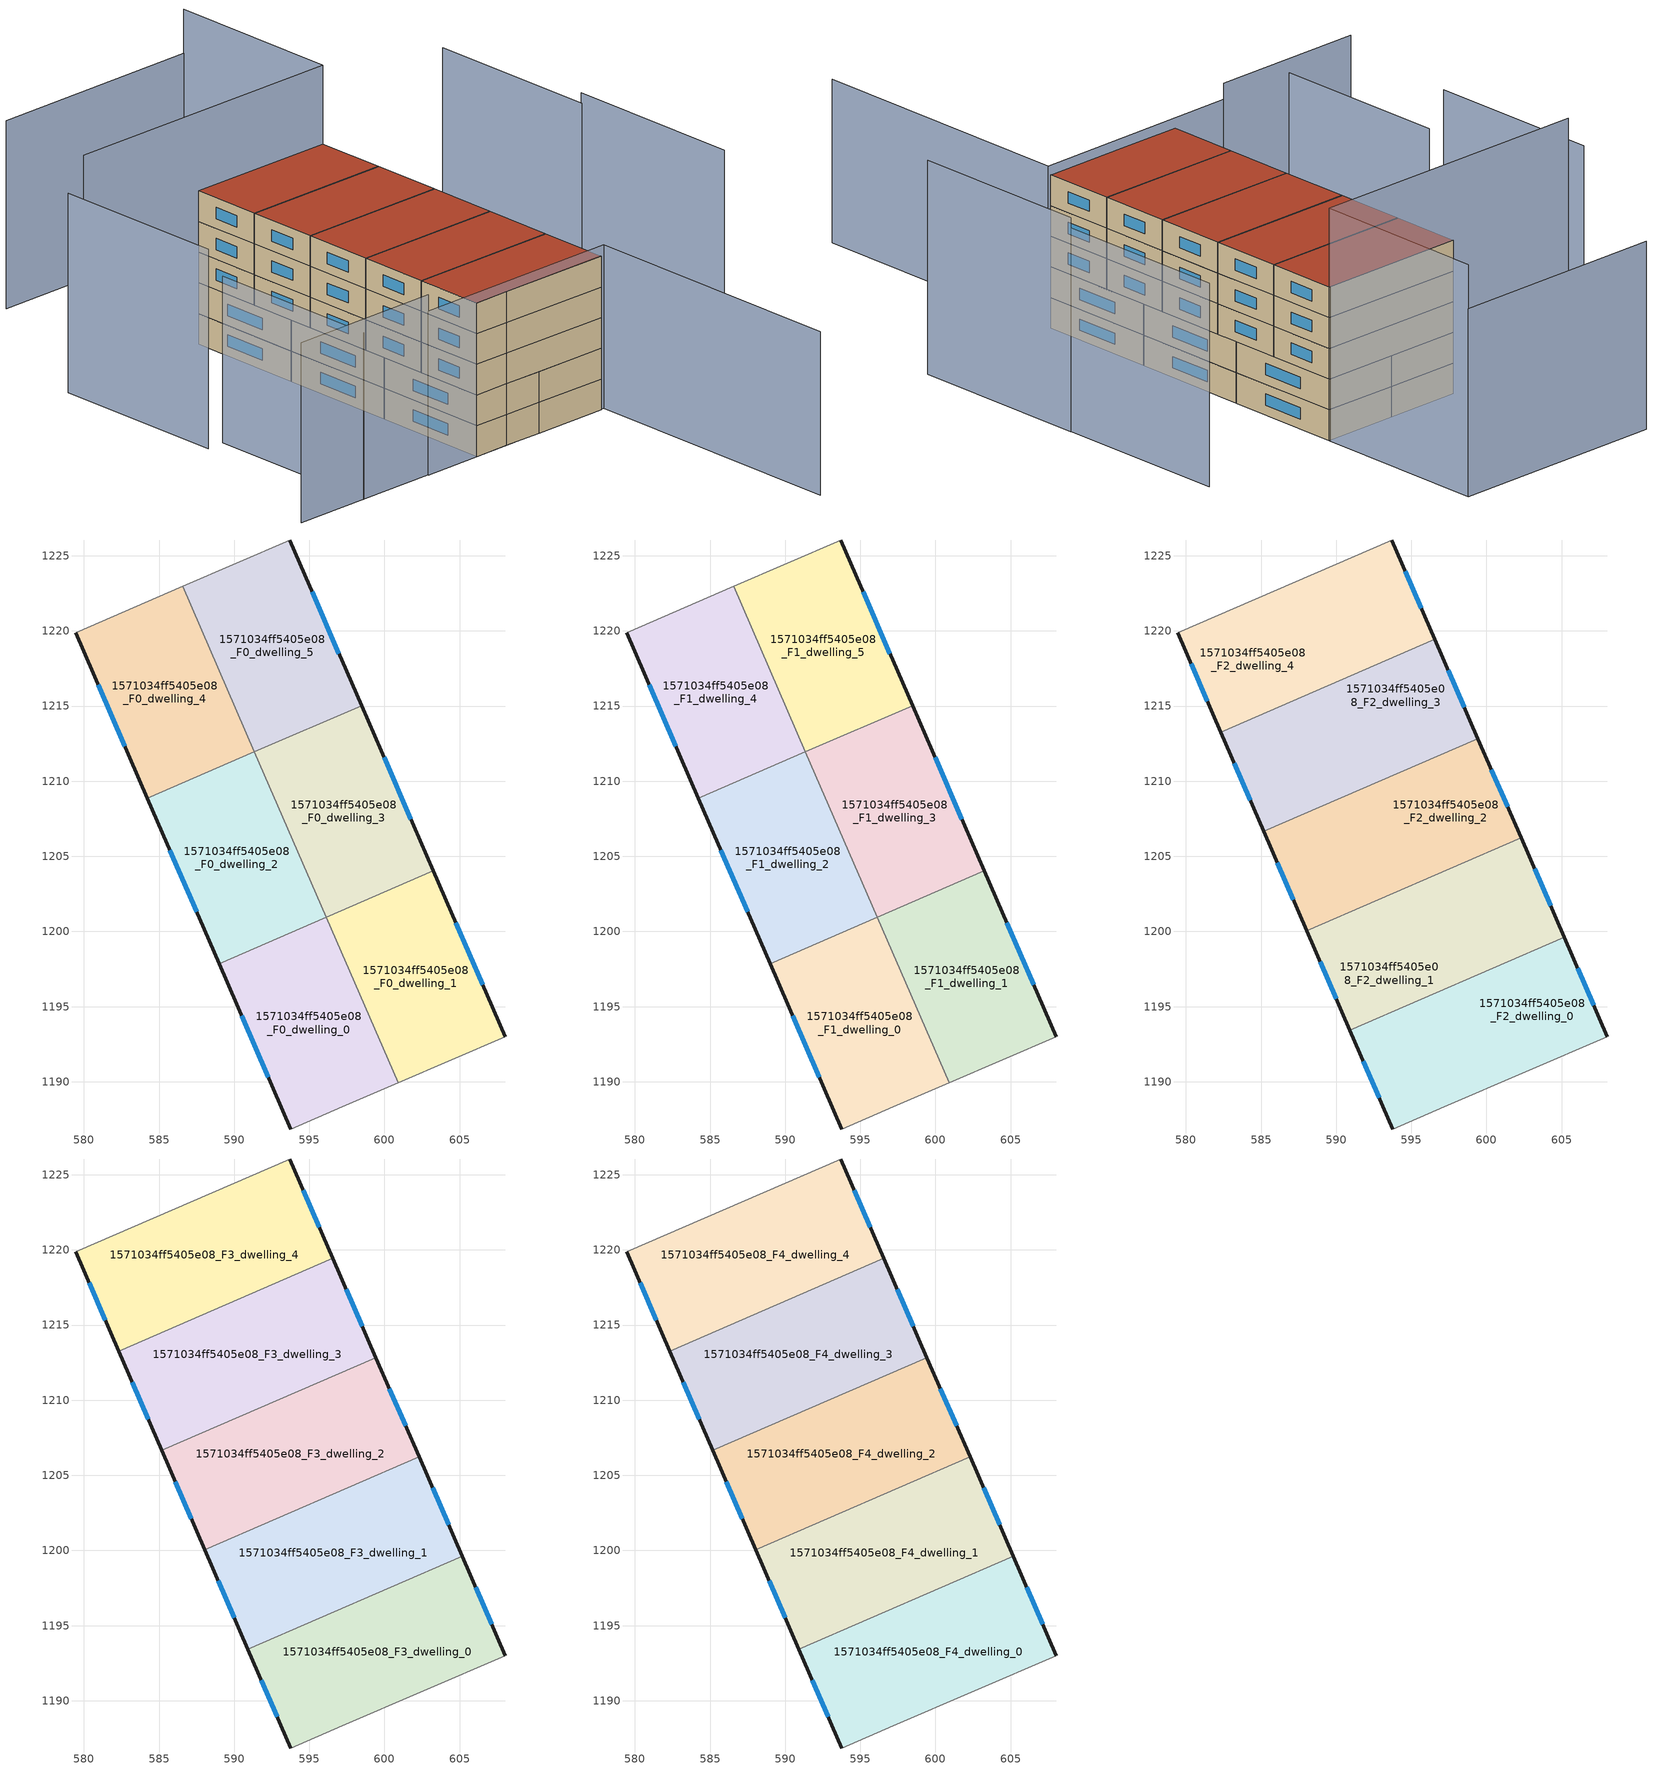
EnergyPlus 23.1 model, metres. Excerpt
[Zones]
1571034ff5405e08_F0_dwelling_0
 floor ground (EU_floor_Construction): 596.14,1200.94 600.91,1189.94 597.18,1188.33 593.77,1186.86 589,1197.84 z0
 wall outside (EU_wall_Construction): 589,1197.84 593.77,1186.86 z0:3
 wall to 1571034ff5405e08_F0_dwelling_1 (EU_wall_Construction): 600.91,1189.94 596.14,1200.94 z0:3
 wall adiabatic (EU_wall_Construction): 593.77,1186.86 597.18,1188.33 600.91,1189.94 z0:3
 wall to 1571034ff5405e08_F0_dwelling_2 (EU_wall_Construction): 596.13,1200.94 589,1197.84 z0:3
 wall to 1571034ff5405e08_F0_dwelling_3 (EU_wall_Construction): 596.14,1200.94 596.13,1200.94 z0:3
 window (EU_Window_Construction): 590.49,1194.4 592.27,1190.3 z0.94:2.06
1571034ff5405e08_F0_dwelling_1
 floor ground (EU_floor_Construction): 603.26,1204.03 608.05,1193 600.91,1189.94 596.14,1200.94 z0
 wall outside (EU_wall_Construction): 608.05,1193 603.26,1204.03 z0:3
 wall adiabatic (EU_wall_Construction): 600.91,1189.94 608.05,1193 z0:3
 wall to 1571034ff5405e08_F0_dwelling_3 (EU_wall_Construction): 603.26,1204.03 596.14,1200.94 z0:3
 window (EU_Window_Construction): 606.55,1196.46 604.76,1200.57 z0.94:2.06
1571034ff5405e08_F0_dwelling_2
 floor ground (EU_floor_Construction): 591.35,1211.95 596.13,1200.94 589,1197.84 584.22,1208.86 z0
 wall outside (EU_wall_Construction): 584.22,1208.86 589,1197.84 z0:3
 wall to 1571034ff5405e08_F0_dwelling_3 (EU_wall_Construction): 596.13,1200.94 591.35,1211.95 z0:3
 wall to 1571034ff5405e08_F0_dwelling_4 (EU_wall_Construction): 591.35,1211.95 584.22,1208.86 z0:3
 window (EU_Window_Construction): 585.72,1205.41 587.5,1201.3 z0.94:2.06
1571034ff5405e08_F0_dwelling_3
 floor ground (EU_floor_Construction): 598.47,1215.04 603.26,1204.03 596.13,1200.94 591.35,1211.95 z0
 wall outside (EU_wall_Construction): 603.26,1204.03 598.47,1215.04 z0:3
 wall to 1571034ff5405e08_F0_dwelling_5 (EU_wall_Construction): 598.47,1215.04 591.35,1211.95 z0:3
 window (EU_Window_Construction): 601.76,1207.48 599.97,1211.59 z0.94:2.06
1571034ff5405e08_F0_dwelling_4
 floor ground (EU_floor_Construction): 586.57,1222.97 591.35,1211.95 584.22,1208.86 579.44,1219.88 z0
 wall outside (EU_wall_Construction): 579.44,1219.88 584.22,1208.86 z0:3
 wall adiabatic (EU_wall_Construction): 586.57,1222.97 579.44,1219.88 z0:3
 wall to 1571034ff5405e08_F0_dwelling_5 (EU_wall_Construction): 591.35,1211.95 586.57,1222.97 z0:3
 window (EU_Window_Construction): 580.94,1216.42 582.72,1212.31 z0.94:2.06
1571034ff5405e08_F0_dwelling_5
 floor ground (EU_floor_Construction): 593.69,1226.05 598.47,1215.04 591.35,1211.95 586.57,1222.97 z0
 wall outside (EU_wall_Construction): 598.47,1215.04 593.69,1226.05 z0:3
 wall adiabatic (EU_wall_Construction): 593.69,1226.05 586.57,1222.97 z0:3
 window (EU_Window_Construction): 596.97,1218.49 595.19,1222.6 z0.94:2.06
1571034ff5405e08_F1_dwelling_0
 floor to 1571034ff5405e08_F0_dwelling_0 (EU_floor_Construction): 596.14,1200.94 600.91,1189.94 597.18,1188.33 593.77,1186.86 589,1197.84 z3
 wall outside (EU_wall_Construction): 589,1197.84 593.77,1186.86 z3:6
 wall to 1571034ff5405e08_F1_dwelling_1 (EU_wall_Construction): 600.91,1189.94 596.14,1200.94 z3:6
 wall adiabatic (EU_wall_Construction): 593.77,1186.86 597.18,1188.33 600.91,1189.94 z3:6
 wall to 1571034ff5405e08_F1_dwelling_2 (EU_wall_Construction): 596.13,1200.94 589,1197.84 z3:6
 wall to 1571034ff5405e08_F1_dwelling_3 (EU_wall_Construction): 596.14,1200.94 596.13,1200.94 z3:6
 window (EU_Window_Construction): 590.49,1194.4 592.27,1190.3 z3.94:5.06
1571034ff5405e08_F1_dwelling_1
 floor to 1571034ff5405e08_F0_dwelling_1 (EU_floor_Construction): 603.26,1204.03 608.05,1193 600.91,1189.94 596.14,1200.94 z3
 wall outside (EU_wall_Construction): 608.05,1193 603.26,1204.03 z3:6
 wall adiabatic (EU_wall_Construction): 600.91,1189.94 608.05,1193 z3:6
 wall to 1571034ff5405e08_F1_dwelling_3 (EU_wall_Construction): 603.26,1204.03 596.14,1200.94 z3:6
 window (EU_Window_Construction): 606.55,1196.46 604.76,1200.57 z3.94:5.06
1571034ff5405e08_F1_dwelling_2
 floor to 1571034ff5405e08_F0_dwelling_2 (EU_floor_Construction): 591.35,1211.95 596.13,1200.94 589,1197.84 584.22,1208.86 z3
 wall outside (EU_wall_Construction): 584.22,1208.86 589,1197.84 z3:6
 wall to 1571034ff5405e08_F1_dwelling_3 (EU_wall_Construction): 596.13,1200.94 591.35,1211.95 z3:6
 wall to 1571034ff5405e08_F1_dwelling_4 (EU_wall_Construction): 591.35,1211.95 584.22,1208.86 z3:6
 window (EU_Window_Construction): 585.72,1205.41 587.5,1201.3 z3.94:5.06
1571034ff5405e08_F1_dwelling_3
 floor to 1571034ff5405e08_F0_dwelling_3 (EU_floor_Construction): 598.47,1215.04 603.26,1204.03 596.13,1200.94 591.35,1211.95 z3
 wall outside (EU_wall_Construction): 603.26,1204.03 598.47,1215.04 z3:6
 wall to 1571034ff5405e08_F1_dwelling_5 (EU_wall_Construction): 598.47,1215.04 591.35,1211.95 z3:6
 window (EU_Window_Construction): 601.76,1207.48 599.97,1211.59 z3.94:5.06
1571034ff5405e08_F1_dwelling_4
 floor to 1571034ff5405e08_F0_dwelling_4 (EU_floor_Construction): 586.57,1222.97 591.35,1211.95 584.22,1208.86 579.44,1219.88 z3
 wall outside (EU_wall_Construction): 579.44,1219.88 584.22,1208.86 z3:6
 wall adiabatic (EU_wall_Construction): 586.57,1222.97 579.44,1219.88 z3:6
 wall to 1571034ff5405e08_F1_dwelling_5 (EU_wall_Construction): 591.35,1211.95 586.57,1222.97 z3:6
 window (EU_Window_Construction): 580.94,1216.42 582.72,1212.31 z3.94:5.06
1571034ff5405e08_F1_dwelling_5
 floor to 1571034ff5405e08_F0_dwelling_5 (EU_floor_Construction): 593.69,1226.05 598.47,1215.04 591.35,1211.95 586.57,1222.97 z3
 wall outside (EU_wall_Construction): 598.47,1215.04 593.69,1226.05 z3:6
 wall adiabatic (EU_wall_Construction): 593.69,1226.05 586.57,1222.97 z3:6
 window (EU_Window_Construction): 596.97,1218.49 595.19,1222.6 z3.94:5.06
1571034ff5405e08_F2_dwelling_0
 floor to 1571034ff5405e08_F1_dwelling_0 (EU_floor_Construction): 598.05,1196.54 600.91,1189.94 597.18,1188.33 593.77,1186.86 590.91,1193.44 z6
 floor to 1571034ff5405e08_F1_dwelling_1 (EU_floor_Construction): 605.17,1199.63 608.05,1193 600.91,1189.94 598.05,1196.54 z6
 wall outside (EU_wall_Construction): 608.05,1193 605.17,1199.63 / 590.91,1193.44 593.77,1186.86 z6:9
 wall adiabatic (EU_wall_Construction): 593.77,1186.86 597.18,1188.33 608.05,1193 z6:9
 wall to 1571034ff5405e08_F2_dwelling_1 (EU_wall_Construction): 605.17,1199.63 590.91,1193.44 z6:9
 window (EU_Window_Construction): 607.15,1195.08 606.07,1197.55 / 591.8,1191.38 592.87,1188.92 z6.94:8.06
1571034ff5405e08_F2_dwelling_1
 floor to 1571034ff5405e08_F1_dwelling_1 (EU_floor_Construction): 603.26,1204.03 605.17,1199.63 598.05,1196.54 596.14,1200.94 z6
 floor to 1571034ff5405e08_F1_dwelling_0 (EU_floor_Construction): 596.14,1200.94 598.05,1196.54 590.91,1193.44 589,1197.85 z6
 floor to 1571034ff5405e08_F1_dwelling_3 (EU_floor_Construction): 602.3,1206.23 603.26,1204.03 596.13,1200.94 595.17,1203.14 z6
 floor to 1571034ff5405e08_F1_dwelling_2 (EU_floor_Construction): 595.17,1203.14 596.13,1200.94 589,1197.85 588.04,1200.05 z6
 wall outside (EU_wall_Construction): 588.04,1200.05 590.91,1193.44 / 605.17,1199.63 602.3,1206.23 z6:9
 wall to 1571034ff5405e08_F2_dwelling_2 (EU_wall_Construction): 602.3,1206.23 588.04,1200.05 z6:9
 window (EU_Window_Construction): 588.94,1197.98 590.01,1195.51 / 604.27,1201.7 603.2,1204.16 z6.94:8.06
1571034ff5405e08_F2_dwelling_2
 floor to 1571034ff5405e08_F1_dwelling_2 (EU_floor_Construction): 592.31,1209.75 595.17,1203.14 588.04,1200.05 585.18,1206.66 z6
 floor to 1571034ff5405e08_F1_dwelling_3 (EU_floor_Construction): 599.43,1212.84 602.3,1206.23 595.17,1203.14 592.31,1209.75 z6
 wall outside (EU_wall_Construction): 585.18,1206.66 588.04,1200.05 / 602.3,1206.23 599.43,1212.84 z6:9
 wall to 1571034ff5405e08_F2_dwelling_3 (EU_wall_Construction): 599.43,1212.84 585.18,1206.66 z6:9
 window (EU_Window_Construction): 586.08,1204.58 587.15,1202.12 / 601.4,1208.3 600.33,1210.77 z6.94:8.06
1571034ff5405e08_F2_dwelling_3
 floor to 1571034ff5405e08_F1_dwelling_3 (EU_floor_Construction): 598.47,1215.04 599.43,1212.84 592.31,1209.75 591.35,1211.95 z6
 floor to 1571034ff5405e08_F1_dwelling_2 (EU_floor_Construction): 591.35,1211.95 592.31,1209.75 585.18,1206.66 584.22,1208.86 z6
 floor to 1571034ff5405e08_F1_dwelling_4 (EU_floor_Construction): 589.43,1216.35 591.35,1211.95 584.22,1208.86 582.31,1213.26 z6
 floor to 1571034ff5405e08_F1_dwelling_5 (EU_floor_Construction): 596.56,1219.44 598.47,1215.04 591.35,1211.95 589.43,1216.35 z6
 wall outside (EU_wall_Construction): 582.31,1213.26 585.18,1206.66 / 599.43,1212.84 596.56,1219.44 z6:9
 wall to 1571034ff5405e08_F2_dwelling_4 (EU_wall_Construction): 596.56,1219.44 582.31,1213.26 z6:9
 window (EU_Window_Construction): 583.21,1211.19 584.28,1208.73 / 598.53,1214.91 597.46,1217.37 z6.94:8.06
1571034ff5405e08_F2_dwelling_4
 floor to 1571034ff5405e08_F1_dwelling_4 (EU_floor_Construction): 586.57,1222.97 589.43,1216.35 582.31,1213.26 579.44,1219.88 z6
 floor to 1571034ff5405e08_F1_dwelling_5 (EU_floor_Construction): 593.69,1226.05 596.56,1219.44 589.43,1216.35 586.57,1222.97 z6
 wall outside (EU_wall_Construction): 579.44,1219.88 582.31,1213.26 / 596.56,1219.44 593.69,1226.05 z6:9
 wall adiabatic (EU_wall_Construction): 593.69,1226.05 579.44,1219.88 z6:9
 window (EU_Window_Construction): 580.34,1217.81 581.41,1215.34 / 595.66,1221.52 594.59,1223.98 z6.94:8.06
1571034ff5405e08_F3_dwelling_0
 floor to 1571034ff5405e08_F2_dwelling_0 (EU_floor_Construction): 605.17,1199.63 608.05,1193 597.18,1188.33 593.77,1186.86 590.91,1193.44 z9
 wall outside (EU_wall_Construction): 608.05,1193 605.17,1199.63 / 590.91,1193.44 593.77,1186.86 z9:12
 wall adiabatic (EU_wall_Construction): 593.77,1186.86 597.18,1188.33 608.05,1193 z9:12
 wall to 1571034ff5405e08_F3_dwelling_1 (EU_wall_Construction): 605.17,1199.63 590.91,1193.44 z9:12
 window (EU_Window_Construction): 607.15,1195.08 606.07,1197.55 / 591.8,1191.38 592.87,1188.92 z9.94:11.06
1571034ff5405e08_F3_dwelling_1
 floor to 1571034ff5405e08_F2_dwelling_1 (EU_floor_Construction): 602.3,1206.23 605.17,1199.63 590.91,1193.44 588.04,1200.05 z9
 wall outside (EU_wall_Construction): 588.04,1200.05 590.91,1193.44 / 605.17,1199.63 602.3,1206.23 z9:12
 wall to 1571034ff5405e08_F3_dwelling_2 (EU_wall_Construction): 602.3,1206.23 588.04,1200.05 z9:12
 window (EU_Window_Construction): 588.94,1197.98 590.01,1195.51 / 604.27,1201.7 603.2,1204.16 z9.94:11.06
1571034ff5405e08_F3_dwelling_2
 floor to 1571034ff5405e08_F2_dwelling_2 (EU_floor_Construction): 599.43,1212.84 602.3,1206.23 588.04,1200.05 585.18,1206.66 z9
 wall outside (EU_wall_Construction): 585.18,1206.66 588.04,1200.05 / 602.3,1206.23 599.43,1212.84 z9:12
 wall to 1571034ff5405e08_F3_dwelling_3 (EU_wall_Construction): 599.43,1212.84 585.18,1206.66 z9:12
 window (EU_Window_Construction): 586.08,1204.58 587.15,1202.12 / 601.4,1208.3 600.33,1210.77 z9.94:11.06
1571034ff5405e08_F3_dwelling_3
 floor to 1571034ff5405e08_F2_dwelling_3 (EU_floor_Construction): 596.56,1219.44 599.43,1212.84 585.18,1206.66 582.31,1213.26 z9
 wall outside (EU_wall_Construction): 582.31,1213.26 585.18,1206.66 / 599.43,1212.84 596.56,1219.44 z9:12
 wall to 1571034ff5405e08_F3_dwelling_4 (EU_wall_Construction): 596.56,1219.44 582.31,1213.26 z9:12
 window (EU_Window_Construction): 583.21,1211.19 584.28,1208.73 / 598.53,1214.91 597.46,1217.37 z9.94:11.06
1571034ff5405e08_F3_dwelling_4
 floor to 1571034ff5405e08_F2_dwelling_4 (EU_floor_Construction): 593.69,1226.05 596.56,1219.44 582.31,1213.26 579.44,1219.88 z9
 wall outside (EU_wall_Construction): 579.44,1219.88 582.31,1213.26 / 596.56,1219.44 593.69,1226.05 z9:12
 wall adiabatic (EU_wall_Construction): 593.69,1226.05 579.44,1219.88 z9:12
 window (EU_Window_Construction): 580.34,1217.81 581.41,1215.34 / 595.66,1221.52 594.59,1223.98 z9.94:11.06
1571034ff5405e08_F4_dwelling_0
 floor to 1571034ff5405e08_F3_dwelling_0 (EU_floor_Construction): 605.17,1199.63 608.05,1193 597.18,1188.33 593.77,1186.86 590.91,1193.44 z12
 wall outside (EU_wall_Construction): 608.05,1193 605.17,1199.63 / 590.91,1193.44 593.77,1186.86 z12:15
 wall adiabatic (EU_wall_Construction): 593.77,1186.86 597.18,1188.33 608.05,1193 z12:15
 wall to 1571034ff5405e08_F4_dwelling_1 (EU_wall_Construction): 605.17,1199.63 590.91,1193.44 z12:15
 window (EU_Window_Construction): 607.15,1195.08 606.07,1197.55 / 591.8,1191.38 592.87,1188.92 z12.94:14.06
 roof outside (EU_roof_Construction): 608.05,1193 605.17,1199.63 590.91,1193.44 593.77,1186.86 597.18,1188.33 z15
1571034ff5405e08_F4_dwelling_1
 floor to 1571034ff5405e08_F3_dwelling_1 (EU_floor_Construction): 602.3,1206.23 605.17,1199.63 590.91,1193.44 588.04,1200.05 z12
 wall outside (EU_wall_Construction): 588.04,1200.05 590.91,1193.44 / 605.17,1199.63 602.3,1206.23 z12:15
 wall to 1571034ff5405e08_F4_dwelling_2 (EU_wall_Construction): 602.3,1206.23 588.04,1200.05 z12:15
 window (EU_Window_Construction): 588.94,1197.98 590.01,1195.51 / 604.27,1201.7 603.2,1204.16 z12.94:14.06
 roof outside (EU_roof_Construction): 605.17,1199.63 602.3,1206.23 588.04,1200.05 590.91,1193.44 z15
1571034ff5405e08_F4_dwelling_2
 floor to 1571034ff5405e08_F3_dwelling_2 (EU_floor_Construction): 599.43,1212.84 602.3,1206.23 588.04,1200.05 585.18,1206.66 z12
 wall outside (EU_wall_Construction): 585.18,1206.66 588.04,1200.05 / 602.3,1206.23 599.43,1212.84 z12:15
 wall to 1571034ff5405e08_F4_dwelling_3 (EU_wall_Construction): 599.43,1212.84 585.18,1206.66 z12:15
 window (EU_Window_Construction): 586.08,1204.58 587.15,1202.12 / 601.4,1208.3 600.33,1210.77 z12.94:14.06
 roof outside (EU_roof_Construction): 602.3,1206.23 599.43,1212.84 585.18,1206.66 588.04,1200.05 z15
1571034ff5405e08_F4_dwelling_3
 floor to 1571034ff5405e08_F3_dwelling_3 (EU_floor_Construction): 596.56,1219.44 599.43,1212.84 585.18,1206.66 582.31,1213.26 z12
 wall outside (EU_wall_Construction): 582.31,1213.26 585.18,1206.66 / 599.43,1212.84 596.56,1219.44 z12:15
 wall to 1571034ff5405e08_F4_dwelling_4 (EU_wall_Construction): 596.56,1219.44 582.31,1213.26 z12:15
 window (EU_Window_Construction): 583.21,1211.19 584.28,1208.73 / 598.53,1214.91 597.46,1217.37 z12.94:14.06
 roof outside (EU_roof_Construction): 599.43,1212.84 596.56,1219.44 582.31,1213.26 585.18,1206.66 z15
1571034ff5405e08_F4_dwelling_4
 floor to 1571034ff5405e08_F3_dwelling_4 (EU_floor_Construction): 593.69,1226.05 596.56,1219.44 582.31,1213.26 579.44,1219.88 z12
 wall outside (EU_wall_Construction): 579.44,1219.88 582.31,1213.26 / 596.56,1219.44 593.69,1226.05 z12:15
 wall adiabatic (EU_wall_Construction): 593.69,1226.05 579.44,1219.88 z12:15
 window (EU_Window_Construction): 580.34,1217.81 581.41,1215.34 / 595.66,1221.52 594.59,1223.98 z12.94:14.06
 roof outside (EU_roof_Construction): 596.56,1219.44 593.69,1226.05 579.44,1219.88 582.31,1213.26 z15
shading: 573.58,1178.08 588.21,1184.43 z0:17.6; 588.16,1184.4 608.37,1193.22 / 608.37,1193.22 619.54,1167.62 z0:16; 573.48,1197.85 580.75,1181.19 z0:16.3; 622.09,1198.96 614.75,1215.94 z0:20.9; 586.53,1242.57 593.69,1226.05 / 593.69,1226.05 566.27,1214.17 z0:22.7; 614.72,1215.79 607.55,1232.24 z0:19.9; 586.53,1242.57 566.09,1233.64 z0:18.4; 564.54,1213.52 571.79,1197.02 z0:19.5
[Building]
EU S2 Campaign: North Axis=0; Terrain=City; Solar Distribution=FullExterior
[Site:Location]
Vienna: Latitude=48; Longitude=16.5; Time Zone=1; Elevation=183
[SizingPeriod:WeatherFileDays]
AnnualSizingPeriod: Begin Month=1; Begin Day of Month=1; End Month=12; End Day of Month=31; Day of Week for Start Day=Monday; Use Weather File Daylight Saving Period=No; Use Weather File Rain and Snow Indicators=No
[MATERIAL]
EU_InternalMass_Material: Roughness=MediumRough; Thickness=0.1; Conductivity=1; Density=1800; Specific Heat=900; Thermal Absorptance=0.9; Solar Absorptance=0.7; Visible Absorptance=0.7
[MATERIAL:NOMASS] Roughness=MediumRough; Thermal Absorptance=0.9; Solar Absorptance=0.7; Visible Absorptance=0.7
Name | Thermal Resistance
EU_wall_NoMass | 0.914258
EU_roof_NoMass | 0.954009
EU_floor_NoMass | 1.09711
[WINDOWMATERIAL:SIMPLEGLAZINGSYSTEM]
EU_Window_SimpleGlazing: UFactor=2.09642; Solar Heat Gain Coefficient=0.65; Visible Transmittance=0.65
[CONSTRUCTION]
EU_wall_Construction: EU_wall_NoMass
EU_roof_Construction: EU_roof_NoMass
EU_floor_Construction: EU_floor_NoMass
EU_Window_Construction: EU_Window_SimpleGlazing
EU_InternalMass_Construction: EU_InternalMass_Material
[ZONE] Type=1; Multiplier=1; Ceiling Height=autocalculate; Floor Area=autocalculate; Part of Total Floor Area=Yes
Name | Volume
1571034ff5405e08_F0_dwelling_0; 1571034ff5405e08_F1_dwelling_0 | 279.743
1571034ff5405e08_F2_dwelling_0; 1571034ff5405e08_F3_dwelling_0; 1571034ff5405e08_F4_dwelling_0 | 335.695
1571034ff5405e08_F0_dwelling_1; 1571034ff5405e08_F1_dwelling_1 | 279.758
1571034ff5405e08_F2_dwelling_1; 1571034ff5405e08_F3_dwelling_1; 1571034ff5405e08_F4_dwelling_1 | 335.704
1571034ff5405e08_F0_dwelling_2; 1571034ff5405e08_F1_dwelling_2 | 279.757
1571034ff5405e08_F2_dwelling_2; 1571034ff5405e08_F3_dwelling_2; 1571034ff5405e08_F4_dwelling_2 | 335.673
1571034ff5405e08_F0_dwelling_3; 1571034ff5405e08_F1_dwelling_3 | 279.751
1571034ff5405e08_F2_dwelling_3; 1571034ff5405e08_F3_dwelling_3; 1571034ff5405e08_F4_dwelling_3 | 335.679
1571034ff5405e08_F0_dwelling_4; 1571034ff5405e08_F1_dwelling_4 | 279.755
1571034ff5405e08_F2_dwelling_4; 1571034ff5405e08_F3_dwelling_4; 1571034ff5405e08_F4_dwelling_4 | 335.703
1571034ff5405e08_F0_dwelling_5; 1571034ff5405e08_F1_dwelling_5 | 279.746
[INTERNALMASS] Construction=EU_InternalMass_Construction
Name | Zone or ZoneList | Surface Area
1571034ff5405e08_F0_dwelling_0_EU_InternalMass | 1571034ff5405e08_F0_dwelling_0 | 93.248
1571034ff5405e08_F0_dwelling_1_EU_InternalMass | 1571034ff5405e08_F0_dwelling_1 | 93.2523
1571034ff5405e08_F0_dwelling_2_EU_InternalMass | 1571034ff5405e08_F0_dwelling_2 | 93.248
1571034ff5405e08_F0_dwelling_3_EU_InternalMass | 1571034ff5405e08_F0_dwelling_3 | 93.2468
1571034ff5405e08_F0_dwelling_4_EU_InternalMass | 1571034ff5405e08_F0_dwelling_4 | 93.2515
1571034ff5405e08_F0_dwelling_5_EU_InternalMass | 1571034ff5405e08_F0_dwelling_5 | 93.2503
1571034ff5405e08_F1_dwelling_0_EU_InternalMass | 1571034ff5405e08_F1_dwelling_0 | 93.248
1571034ff5405e08_F1_dwelling_1_EU_InternalMass | 1571034ff5405e08_F1_dwelling_1 | 93.2523
1571034ff5405e08_F1_dwelling_2_EU_InternalMass | 1571034ff5405e08_F1_dwelling_2 | 93.248
1571034ff5405e08_F1_dwelling_3_EU_InternalMass | 1571034ff5405e08_F1_dwelling_3 | 93.2468
1571034ff5405e08_F1_dwelling_4_EU_InternalMass | 1571034ff5405e08_F1_dwelling_4 | 93.2515
1571034ff5405e08_F1_dwelling_5_EU_InternalMass | 1571034ff5405e08_F1_dwelling_5 | 93.2503
1571034ff5405e08_F2_dwelling_0_EU_InternalMass | 1571034ff5405e08_F2_dwelling_0 | 111.898
1571034ff5405e08_F2_dwelling_1_EU_InternalMass | 1571034ff5405e08_F2_dwelling_1 | 111.901
1571034ff5405e08_F2_dwelling_2_EU_InternalMass | 1571034ff5405e08_F2_dwelling_2 | 111.891
1571034ff5405e08_F2_dwelling_3_EU_InternalMass | 1571034ff5405e08_F2_dwelling_3 | 111.893
1571034ff5405e08_F2_dwelling_4_EU_InternalMass | 1571034ff5405e08_F2_dwelling_4 | 111.901
1571034ff5405e08_F3_dwelling_0_EU_InternalMass | 1571034ff5405e08_F3_dwelling_0 | 111.898
1571034ff5405e08_F3_dwelling_1_EU_InternalMass | 1571034ff5405e08_F3_dwelling_1 | 111.901
1571034ff5405e08_F3_dwelling_2_EU_InternalMass | 1571034ff5405e08_F3_dwelling_2 | 111.891
1571034ff5405e08_F3_dwelling_3_EU_InternalMass | 1571034ff5405e08_F3_dwelling_3 | 111.893
1571034ff5405e08_F3_dwelling_4_EU_InternalMass | 1571034ff5405e08_F3_dwelling_4 | 111.901
1571034ff5405e08_F4_dwelling_0_EU_InternalMass | 1571034ff5405e08_F4_dwelling_0 | 111.898
1571034ff5405e08_F4_dwelling_1_EU_InternalMass | 1571034ff5405e08_F4_dwelling_1 | 111.901
1571034ff5405e08_F4_dwelling_2_EU_InternalMass | 1571034ff5405e08_F4_dwelling_2 | 111.891
1571034ff5405e08_F4_dwelling_3_EU_InternalMass | 1571034ff5405e08_F4_dwelling_3 | 111.893
1571034ff5405e08_F4_dwelling_4_EU_InternalMass | 1571034ff5405e08_F4_dwelling_4 | 111.901
[OTHEREQUIPMENT] Fuel Type=Electricity; Design Level Calculation Method=Watts/Area; Power per Zone Floor Area=1; Fraction Latent=0; Fraction Radiant=0; Fraction Lost=0; Carbon Dioxide Generation Rate=0; EndUse Subcategory=EU_Step8_InternalGains
Name | Zone or ZoneList or Space or SpaceList | Schedule
EU_Step8_InternalGain_1571034ff5405e08_F0_dwelling_0_f000 | 1571034ff5405e08_F0_dwelling_0 | EU_Step8_GainSchedule_1571034ff5405e08_F0_dwelling_0_f000
EU_Step8_InternalGain_1571034ff5405e08_F0_dwelling_1_f000 | 1571034ff5405e08_F0_dwelling_1 | EU_Step8_GainSchedule_1571034ff5405e08_F0_dwelling_1_f000
EU_Step8_InternalGain_1571034ff5405e08_F0_dwelling_2_f000 | 1571034ff5405e08_F0_dwelling_2 | EU_Step8_GainSchedule_1571034ff5405e08_F0_dwelling_2_f000
EU_Step8_InternalGain_1571034ff5405e08_F0_dwelling_3_f000 | 1571034ff5405e08_F0_dwelling_3 | EU_Step8_GainSchedule_1571034ff5405e08_F0_dwelling_3_f000
EU_Step8_InternalGain_1571034ff5405e08_F0_dwelling_4_f000 | 1571034ff5405e08_F0_dwelling_4 | EU_Step8_GainSchedule_1571034ff5405e08_F0_dwelling_4_f000
EU_Step8_InternalGain_1571034ff5405e08_F0_dwelling_5_f000 | 1571034ff5405e08_F0_dwelling_5 | EU_Step8_GainSchedule_1571034ff5405e08_F0_dwelling_5_f000
EU_Step8_InternalGain_1571034ff5405e08_F1_dwelling_0_f000 | 1571034ff5405e08_F1_dwelling_0 | EU_Step8_GainSchedule_1571034ff5405e08_F1_dwelling_0_f000
EU_Step8_InternalGain_1571034ff5405e08_F1_dwelling_1_f000 | 1571034ff5405e08_F1_dwelling_1 | EU_Step8_GainSchedule_1571034ff5405e08_F1_dwelling_1_f000
EU_Step8_InternalGain_1571034ff5405e08_F1_dwelling_2_f000 | 1571034ff5405e08_F1_dwelling_2 | EU_Step8_GainSchedule_1571034ff5405e08_F1_dwelling_2_f000
EU_Step8_InternalGain_1571034ff5405e08_F1_dwelling_3_f000 | 1571034ff5405e08_F1_dwelling_3 | EU_Step8_GainSchedule_1571034ff5405e08_F1_dwelling_3_f000
EU_Step8_InternalGain_1571034ff5405e08_F1_dwelling_4_f000 | 1571034ff5405e08_F1_dwelling_4 | EU_Step8_GainSchedule_1571034ff5405e08_F1_dwelling_4_f000
EU_Step8_InternalGain_1571034ff5405e08_F1_dwelling_5_f000 | 1571034ff5405e08_F1_dwelling_5 | EU_Step8_GainSchedule_1571034ff5405e08_F1_dwelling_5_f000
EU_Step8_InternalGain_1571034ff5405e08_F2_dwelling_0_f000 | 1571034ff5405e08_F2_dwelling_0 | EU_Step8_GainSchedule_1571034ff5405e08_F2_dwelling_0_f000
EU_Step8_InternalGain_1571034ff5405e08_F2_dwelling_1_f000 | 1571034ff5405e08_F2_dwelling_1 | EU_Step8_GainSchedule_1571034ff5405e08_F2_dwelling_1_f000
EU_Step8_InternalGain_1571034ff5405e08_F2_dwelling_2_f000 | 1571034ff5405e08_F2_dwelling_2 | EU_Step8_GainSchedule_1571034ff5405e08_F2_dwelling_2_f000
EU_Step8_InternalGain_1571034ff5405e08_F2_dwelling_3_f000 | 1571034ff5405e08_F2_dwelling_3 | EU_Step8_GainSchedule_1571034ff5405e08_F2_dwelling_3_f000
EU_Step8_InternalGain_1571034ff5405e08_F2_dwelling_4_f000 | 1571034ff5405e08_F2_dwelling_4 | EU_Step8_GainSchedule_1571034ff5405e08_F2_dwelling_4_f000
EU_Step8_InternalGain_1571034ff5405e08_F3_dwelling_0_f000 | 1571034ff5405e08_F3_dwelling_0 | EU_Step8_GainSchedule_1571034ff5405e08_F3_dwelling_0_f000
EU_Step8_InternalGain_1571034ff5405e08_F3_dwelling_1_f000 | 1571034ff5405e08_F3_dwelling_1 | EU_Step8_GainSchedule_1571034ff5405e08_F3_dwelling_1_f000
EU_Step8_InternalGain_1571034ff5405e08_F3_dwelling_2_f000 | 1571034ff5405e08_F3_dwelling_2 | EU_Step8_GainSchedule_1571034ff5405e08_F3_dwelling_2_f000
EU_Step8_InternalGain_1571034ff5405e08_F3_dwelling_3_f000 | 1571034ff5405e08_F3_dwelling_3 | EU_Step8_GainSchedule_1571034ff5405e08_F3_dwelling_3_f000
EU_Step8_InternalGain_1571034ff5405e08_F3_dwelling_4_f000 | 1571034ff5405e08_F3_dwelling_4 | EU_Step8_GainSchedule_1571034ff5405e08_F3_dwelling_4_f000
EU_Step8_InternalGain_1571034ff5405e08_F4_dwelling_0_f000 | 1571034ff5405e08_F4_dwelling_0 | EU_Step8_GainSchedule_1571034ff5405e08_F4_dwelling_0_f000
EU_Step8_InternalGain_1571034ff5405e08_F4_dwelling_1_f000 | 1571034ff5405e08_F4_dwelling_1 | EU_Step8_GainSchedule_1571034ff5405e08_F4_dwelling_1_f000
EU_Step8_InternalGain_1571034ff5405e08_F4_dwelling_2_f000 | 1571034ff5405e08_F4_dwelling_2 | EU_Step8_GainSchedule_1571034ff5405e08_F4_dwelling_2_f000
EU_Step8_InternalGain_1571034ff5405e08_F4_dwelling_3_f000 | 1571034ff5405e08_F4_dwelling_3 | EU_Step8_GainSchedule_1571034ff5405e08_F4_dwelling_3_f000
EU_Step8_InternalGain_1571034ff5405e08_F4_dwelling_4_f000 | 1571034ff5405e08_F4_dwelling_4 | EU_Step8_GainSchedule_1571034ff5405e08_F4_dwelling_4_f000
[ZONEVENTILATION:DESIGNFLOWRATE] Schedule=EU_AlwaysOn; Design Flow Rate Calculation Method=AirChanges/Hour; Air Changes per Hour=0.546891; Ventilation Type=Natural; Fan Pressure Rise=0; Fan Total Efficiency=1; Constant Term Coefficient=1; Temperature Term Coefficient=0; Velocity Term Coefficient=0; Velocity Squared Term Coefficient=0; Minimum Indoor Temperature=-100; Maximum Indoor Temperature=100; Delta Temperature=-100; Minimum Outdoor Temperature=-100; Maximum Outdoor Temperature=100; Maximum Wind Speed=40
Name | Zone or ZoneList or Space or SpaceList
EU_ConstantAir_1571034ff5405e08_F0_dwelling_0 | 1571034ff5405e08_F0_dwelling_0
EU_ConstantAir_1571034ff5405e08_F0_dwelling_1 | 1571034ff5405e08_F0_dwelling_1
EU_ConstantAir_1571034ff5405e08_F0_dwelling_2 | 1571034ff5405e08_F0_dwelling_2
EU_ConstantAir_1571034ff5405e08_F0_dwelling_3 | 1571034ff5405e08_F0_dwelling_3
EU_ConstantAir_1571034ff5405e08_F0_dwelling_4 | 1571034ff5405e08_F0_dwelling_4
EU_ConstantAir_1571034ff5405e08_F0_dwelling_5 | 1571034ff5405e08_F0_dwelling_5
EU_ConstantAir_1571034ff5405e08_F1_dwelling_0 | 1571034ff5405e08_F1_dwelling_0
EU_ConstantAir_1571034ff5405e08_F1_dwelling_1 | 1571034ff5405e08_F1_dwelling_1
EU_ConstantAir_1571034ff5405e08_F1_dwelling_2 | 1571034ff5405e08_F1_dwelling_2
EU_ConstantAir_1571034ff5405e08_F1_dwelling_3 | 1571034ff5405e08_F1_dwelling_3
EU_ConstantAir_1571034ff5405e08_F1_dwelling_4 | 1571034ff5405e08_F1_dwelling_4
EU_ConstantAir_1571034ff5405e08_F1_dwelling_5 | 1571034ff5405e08_F1_dwelling_5
EU_ConstantAir_1571034ff5405e08_F2_dwelling_0 | 1571034ff5405e08_F2_dwelling_0
EU_ConstantAir_1571034ff5405e08_F2_dwelling_1 | 1571034ff5405e08_F2_dwelling_1
EU_ConstantAir_1571034ff5405e08_F2_dwelling_2 | 1571034ff5405e08_F2_dwelling_2
EU_ConstantAir_1571034ff5405e08_F2_dwelling_3 | 1571034ff5405e08_F2_dwelling_3
EU_ConstantAir_1571034ff5405e08_F2_dwelling_4 | 1571034ff5405e08_F2_dwelling_4
EU_ConstantAir_1571034ff5405e08_F3_dwelling_0 | 1571034ff5405e08_F3_dwelling_0
EU_ConstantAir_1571034ff5405e08_F3_dwelling_1 | 1571034ff5405e08_F3_dwelling_1
EU_ConstantAir_1571034ff5405e08_F3_dwelling_2 | 1571034ff5405e08_F3_dwelling_2
EU_ConstantAir_1571034ff5405e08_F3_dwelling_3 | 1571034ff5405e08_F3_dwelling_3
EU_ConstantAir_1571034ff5405e08_F3_dwelling_4 | 1571034ff5405e08_F3_dwelling_4
EU_ConstantAir_1571034ff5405e08_F4_dwelling_0 | 1571034ff5405e08_F4_dwelling_0
EU_ConstantAir_1571034ff5405e08_F4_dwelling_1 | 1571034ff5405e08_F4_dwelling_1
EU_ConstantAir_1571034ff5405e08_F4_dwelling_2 | 1571034ff5405e08_F4_dwelling_2
EU_ConstantAir_1571034ff5405e08_F4_dwelling_3 | 1571034ff5405e08_F4_dwelling_3
EU_ConstantAir_1571034ff5405e08_F4_dwelling_4 | 1571034ff5405e08_F4_dwelling_4
[HVACTEMPLATE:THERMOSTAT] Constant Heating Setpoint=20; Constant Cooling Setpoint=50
EU_HeatOnly_1571034ff5405e08_F0_dwelling_0; EU_HeatOnly_1571034ff5405e08_F0_dwelling_1; EU_HeatOnly_1571034ff5405e08_F0_dwelling_2; EU_HeatOnly_1571034ff5405e08_F0_dwelling_3; EU_HeatOnly_1571034ff5405e08_F0_dwelling_4; EU_HeatOnly_1571034ff5405e08_F0_dwelling_5; EU_HeatOnly_1571034ff5405e08_F1_dwelling_0; EU_HeatOnly_1571034ff5405e08_F1_dwelling_1; EU_HeatOnly_1571034ff5405e08_F1_dwelling_2; EU_HeatOnly_1571034ff5405e08_F1_dwelling_3; EU_HeatOnly_1571034ff5405e08_F1_dwelling_4; EU_HeatOnly_1571034ff5405e08_F1_dwelling_5; EU_HeatOnly_1571034ff5405e08_F2_dwelling_0; EU_HeatOnly_1571034ff5405e08_F2_dwelling_1; EU_HeatOnly_1571034ff5405e08_F2_dwelling_2; EU_HeatOnly_1571034ff5405e08_F2_dwelling_3; EU_HeatOnly_1571034ff5405e08_F2_dwelling_4; EU_HeatOnly_1571034ff5405e08_F3_dwelling_0; EU_HeatOnly_1571034ff5405e08_F3_dwelling_1; EU_HeatOnly_1571034ff5405e08_F3_dwelling_2; EU_HeatOnly_1571034ff5405e08_F3_dwelling_3; EU_HeatOnly_1571034ff5405e08_F3_dwelling_4; EU_HeatOnly_1571034ff5405e08_F4_dwelling_0; EU_HeatOnly_1571034ff5405e08_F4_dwelling_1; EU_HeatOnly_1571034ff5405e08_F4_dwelling_2; EU_HeatOnly_1571034ff5405e08_F4_dwelling_3; EU_HeatOnly_1571034ff5405e08_F4_dwelling_4
[HVACTEMPLATE:ZONE:IDEALLOADSAIRSYSTEM] System Availability Schedule=EU_AlwaysOn; Maximum Heating Supply Air Temperature=50; Minimum Cooling Supply Air Temperature=13; Maximum Heating Supply Air Humidity Ratio=0.0156; Minimum Cooling Supply Air Humidity Ratio=0.0077; Heating Limit=NoLimit; Cooling Limit=NoLimit; Heating Availability Schedule=EU_AlwaysOn; Cooling Availability Schedule=EU_CoolingOff; Dehumidification Control Type=ConstantSensibleHeatRatio; Cooling Sensible Heat Ratio=0.7; Dehumidification Setpoint=60; Humidification Control Type=None; Humidification Setpoint=30; Outdoor Air Method=None; Outdoor Air Flow Rate per Person=0.00944; Outdoor Air Flow Rate per Zone Floor Area=0; Outdoor Air Flow Rate per Zone=0; Demand Controlled Ventilation Type=None; Outdoor Air Economizer Type=NoEconomizer; Heat Recovery Type=None; Sensible Heat Recovery Effectiveness=0.7; Latent Heat Recovery Effectiveness=0.65
Name | Template Thermostat
1571034ff5405e08_F0_dwelling_0 | EU_HeatOnly_1571034ff5405e08_F0_dwelling_0
1571034ff5405e08_F0_dwelling_1 | EU_HeatOnly_1571034ff5405e08_F0_dwelling_1
1571034ff5405e08_F0_dwelling_2 | EU_HeatOnly_1571034ff5405e08_F0_dwelling_2
1571034ff5405e08_F0_dwelling_3 | EU_HeatOnly_1571034ff5405e08_F0_dwelling_3
1571034ff5405e08_F0_dwelling_4 | EU_HeatOnly_1571034ff5405e08_F0_dwelling_4
1571034ff5405e08_F0_dwelling_5 | EU_HeatOnly_1571034ff5405e08_F0_dwelling_5
1571034ff5405e08_F1_dwelling_0 | EU_HeatOnly_1571034ff5405e08_F1_dwelling_0
1571034ff5405e08_F1_dwelling_1 | EU_HeatOnly_1571034ff5405e08_F1_dwelling_1
1571034ff5405e08_F1_dwelling_2 | EU_HeatOnly_1571034ff5405e08_F1_dwelling_2
1571034ff5405e08_F1_dwelling_3 | EU_HeatOnly_1571034ff5405e08_F1_dwelling_3
1571034ff5405e08_F1_dwelling_4 | EU_HeatOnly_1571034ff5405e08_F1_dwelling_4
1571034ff5405e08_F1_dwelling_5 | EU_HeatOnly_1571034ff5405e08_F1_dwelling_5
1571034ff5405e08_F2_dwelling_0 | EU_HeatOnly_1571034ff5405e08_F2_dwelling_0
1571034ff5405e08_F2_dwelling_1 | EU_HeatOnly_1571034ff5405e08_F2_dwelling_1
1571034ff5405e08_F2_dwelling_2 | EU_HeatOnly_1571034ff5405e08_F2_dwelling_2
1571034ff5405e08_F2_dwelling_3 | EU_HeatOnly_1571034ff5405e08_F2_dwelling_3
1571034ff5405e08_F2_dwelling_4 | EU_HeatOnly_1571034ff5405e08_F2_dwelling_4
1571034ff5405e08_F3_dwelling_0 | EU_HeatOnly_1571034ff5405e08_F3_dwelling_0
1571034ff5405e08_F3_dwelling_1 | EU_HeatOnly_1571034ff5405e08_F3_dwelling_1
1571034ff5405e08_F3_dwelling_2 | EU_HeatOnly_1571034ff5405e08_F3_dwelling_2
1571034ff5405e08_F3_dwelling_3 | EU_HeatOnly_1571034ff5405e08_F3_dwelling_3
1571034ff5405e08_F3_dwelling_4 | EU_HeatOnly_1571034ff5405e08_F3_dwelling_4
1571034ff5405e08_F4_dwelling_0 | EU_HeatOnly_1571034ff5405e08_F4_dwelling_0
1571034ff5405e08_F4_dwelling_1 | EU_HeatOnly_1571034ff5405e08_F4_dwelling_1
1571034ff5405e08_F4_dwelling_2 | EU_HeatOnly_1571034ff5405e08_F4_dwelling_2
1571034ff5405e08_F4_dwelling_3 | EU_HeatOnly_1571034ff5405e08_F4_dwelling_3
1571034ff5405e08_F4_dwelling_4 | EU_HeatOnly_1571034ff5405e08_F4_dwelling_4
[SIZING:ZONE] Zone Cooling Design Supply Air Temperature Input Method=SupplyAirTemperature; Zone Cooling Design Supply Air Temperature=13; Zone Heating Design Supply Air Temperature Input Method=SupplyAirTemperature; Zone Heating Design Supply Air Temperature=50; Zone Cooling Design Supply Air Humidity Ratio=0.008; Zone Heating Design Supply Air Humidity Ratio=0.008; Cooling Design Air Flow Method=DesignDay; Cooling Design Air Flow Rate=0; Cooling Minimum Air Flow per Zone Floor Area=0.000762; Cooling Minimum Air Flow=0; Cooling Minimum Air Flow Fraction=0.2; Heating Design Air Flow Method=DesignDay; Heating Design Air Flow Rate=0; Heating Maximum Air Flow per Zone Floor Area=0.002032; Heating Maximum Air Flow=0.141576; Heating Maximum Air Flow Fraction=0.3; Account for Dedicated Outdoor Air System=No; Dedicated Outdoor Air System Control Strategy=NeutralSupplyAir; Dedicated Outdoor Air Low Setpoint Temperature for Design=autosize; Dedicated Outdoor Air High Setpoint Temperature for Design=autosize; Zone Load Sizing Method=Sensible Load Only No Latent Load; Zone Latent Cooling Design Supply Air Humidity Ratio Input Method=HumidityRatioDifference; Zone Cooling Design Supply Air Humidity Ratio Difference=0.005; Zone Latent Heating Design Supply Air Humidity Ratio Input Method=HumidityRatioDifference; Zone Humidification Design Supply Air Humidity Ratio Difference=0.005
1571034ff5405e08_F0_dwelling_0; 1571034ff5405e08_F0_dwelling_1; 1571034ff5405e08_F0_dwelling_2; 1571034ff5405e08_F0_dwelling_3; 1571034ff5405e08_F0_dwelling_4; 1571034ff5405e08_F0_dwelling_5; 1571034ff5405e08_F1_dwelling_0; 1571034ff5405e08_F1_dwelling_1; 1571034ff5405e08_F1_dwelling_2; 1571034ff5405e08_F1_dwelling_3; 1571034ff5405e08_F1_dwelling_4; 1571034ff5405e08_F1_dwelling_5; 1571034ff5405e08_F2_dwelling_0; 1571034ff5405e08_F2_dwelling_1; 1571034ff5405e08_F2_dwelling_2; 1571034ff5405e08_F2_dwelling_3; 1571034ff5405e08_F2_dwelling_4; 1571034ff5405e08_F3_dwelling_0; 1571034ff5405e08_F3_dwelling_1; 1571034ff5405e08_F3_dwelling_2; 1571034ff5405e08_F3_dwelling_3; 1571034ff5405e08_F3_dwelling_4; 1571034ff5405e08_F4_dwelling_0; 1571034ff5405e08_F4_dwelling_1; 1571034ff5405e08_F4_dwelling_2; 1571034ff5405e08_F4_dwelling_3; 1571034ff5405e08_F4_dwelling_4
[SCHEDULE:CONSTANT]
Name | Hourly Value
EU_AlwaysOn | 1
EU_CoolingOff | 0
[SCHEDULE:FILE] Column Number=1; Rows to Skip at Top=0; Number of Hours of Data=8760; Column Separator=Comma; Interpolate to Timestep=No; Minutes per Item=60; Adjust Schedule for Daylight Savings=Yes
Name | File
EU_Step8_GainSchedule_1571034ff5405e08_F0_dwelling_0_f000 | ../../schedules/1571034ff5405e08/1571034ff5405e08_F0_dwelling_0_f000_gain.csv
EU_Step8_GainSchedule_1571034ff5405e08_F0_dwelling_1_f000 | ../../schedules/1571034ff5405e08/1571034ff5405e08_F0_dwelling_1_f000_gain.csv
EU_Step8_GainSchedule_1571034ff5405e08_F0_dwelling_2_f000 | ../../schedules/1571034ff5405e08/1571034ff5405e08_F0_dwelling_2_f000_gain.csv
EU_Step8_GainSchedule_1571034ff5405e08_F0_dwelling_3_f000 | ../../schedules/1571034ff5405e08/1571034ff5405e08_F0_dwelling_3_f000_gain.csv
EU_Step8_GainSchedule_1571034ff5405e08_F0_dwelling_4_f000 | ../../schedules/1571034ff5405e08/1571034ff5405e08_F0_dwelling_4_f000_gain.csv
EU_Step8_GainSchedule_1571034ff5405e08_F0_dwelling_5_f000 | ../../schedules/1571034ff5405e08/1571034ff5405e08_F0_dwelling_5_f000_gain.csv
EU_Step8_GainSchedule_1571034ff5405e08_F1_dwelling_0_f000 | ../../schedules/1571034ff5405e08/1571034ff5405e08_F1_dwelling_0_f000_gain.csv
EU_Step8_GainSchedule_1571034ff5405e08_F1_dwelling_1_f000 | ../../schedules/1571034ff5405e08/1571034ff5405e08_F1_dwelling_1_f000_gain.csv
EU_Step8_GainSchedule_1571034ff5405e08_F1_dwelling_2_f000 | ../../schedules/1571034ff5405e08/1571034ff5405e08_F1_dwelling_2_f000_gain.csv
EU_Step8_GainSchedule_1571034ff5405e08_F1_dwelling_3_f000 | ../../schedules/1571034ff5405e08/1571034ff5405e08_F1_dwelling_3_f000_gain.csv
EU_Step8_GainSchedule_1571034ff5405e08_F1_dwelling_4_f000 | ../../schedules/1571034ff5405e08/1571034ff5405e08_F1_dwelling_4_f000_gain.csv
EU_Step8_GainSchedule_1571034ff5405e08_F1_dwelling_5_f000 | ../../schedules/1571034ff5405e08/1571034ff5405e08_F1_dwelling_5_f000_gain.csv
EU_Step8_GainSchedule_1571034ff5405e08_F2_dwelling_0_f000 | ../../schedules/1571034ff5405e08/1571034ff5405e08_F2_dwelling_0_f000_gain.csv
EU_Step8_GainSchedule_1571034ff5405e08_F2_dwelling_1_f000 | ../../schedules/1571034ff5405e08/1571034ff5405e08_F2_dwelling_1_f000_gain.csv
EU_Step8_GainSchedule_1571034ff5405e08_F2_dwelling_2_f000 | ../../schedules/1571034ff5405e08/1571034ff5405e08_F2_dwelling_2_f000_gain.csv
EU_Step8_GainSchedule_1571034ff5405e08_F2_dwelling_3_f000 | ../../schedules/1571034ff5405e08/1571034ff5405e08_F2_dwelling_3_f000_gain.csv
EU_Step8_GainSchedule_1571034ff5405e08_F2_dwelling_4_f000 | ../../schedules/1571034ff5405e08/1571034ff5405e08_F2_dwelling_4_f000_gain.csv
EU_Step8_GainSchedule_1571034ff5405e08_F3_dwelling_0_f000 | ../../schedules/1571034ff5405e08/1571034ff5405e08_F3_dwelling_0_f000_gain.csv
EU_Step8_GainSchedule_1571034ff5405e08_F3_dwelling_1_f000 | ../../schedules/1571034ff5405e08/1571034ff5405e08_F3_dwelling_1_f000_gain.csv
EU_Step8_GainSchedule_1571034ff5405e08_F3_dwelling_2_f000 | ../../schedules/1571034ff5405e08/1571034ff5405e08_F3_dwelling_2_f000_gain.csv
EU_Step8_GainSchedule_1571034ff5405e08_F3_dwelling_3_f000 | ../../schedules/1571034ff5405e08/1571034ff5405e08_F3_dwelling_3_f000_gain.csv
EU_Step8_GainSchedule_1571034ff5405e08_F3_dwelling_4_f000 | ../../schedules/1571034ff5405e08/1571034ff5405e08_F3_dwelling_4_f000_gain.csv
EU_Step8_GainSchedule_1571034ff5405e08_F4_dwelling_0_f000 | ../../schedules/1571034ff5405e08/1571034ff5405e08_F4_dwelling_0_f000_gain.csv
EU_Step8_GainSchedule_1571034ff5405e08_F4_dwelling_1_f000 | ../../schedules/1571034ff5405e08/1571034ff5405e08_F4_dwelling_1_f000_gain.csv
EU_Step8_GainSchedule_1571034ff5405e08_F4_dwelling_2_f000 | ../../schedules/1571034ff5405e08/1571034ff5405e08_F4_dwelling_2_f000_gain.csv
EU_Step8_GainSchedule_1571034ff5405e08_F4_dwelling_3_f000 | ../../schedules/1571034ff5405e08/1571034ff5405e08_F4_dwelling_3_f000_gain.csv
EU_Step8_GainSchedule_1571034ff5405e08_F4_dwelling_4_f000 | ../../schedules/1571034ff5405e08/1571034ff5405e08_F4_dwelling_4_f000_gain.csv
